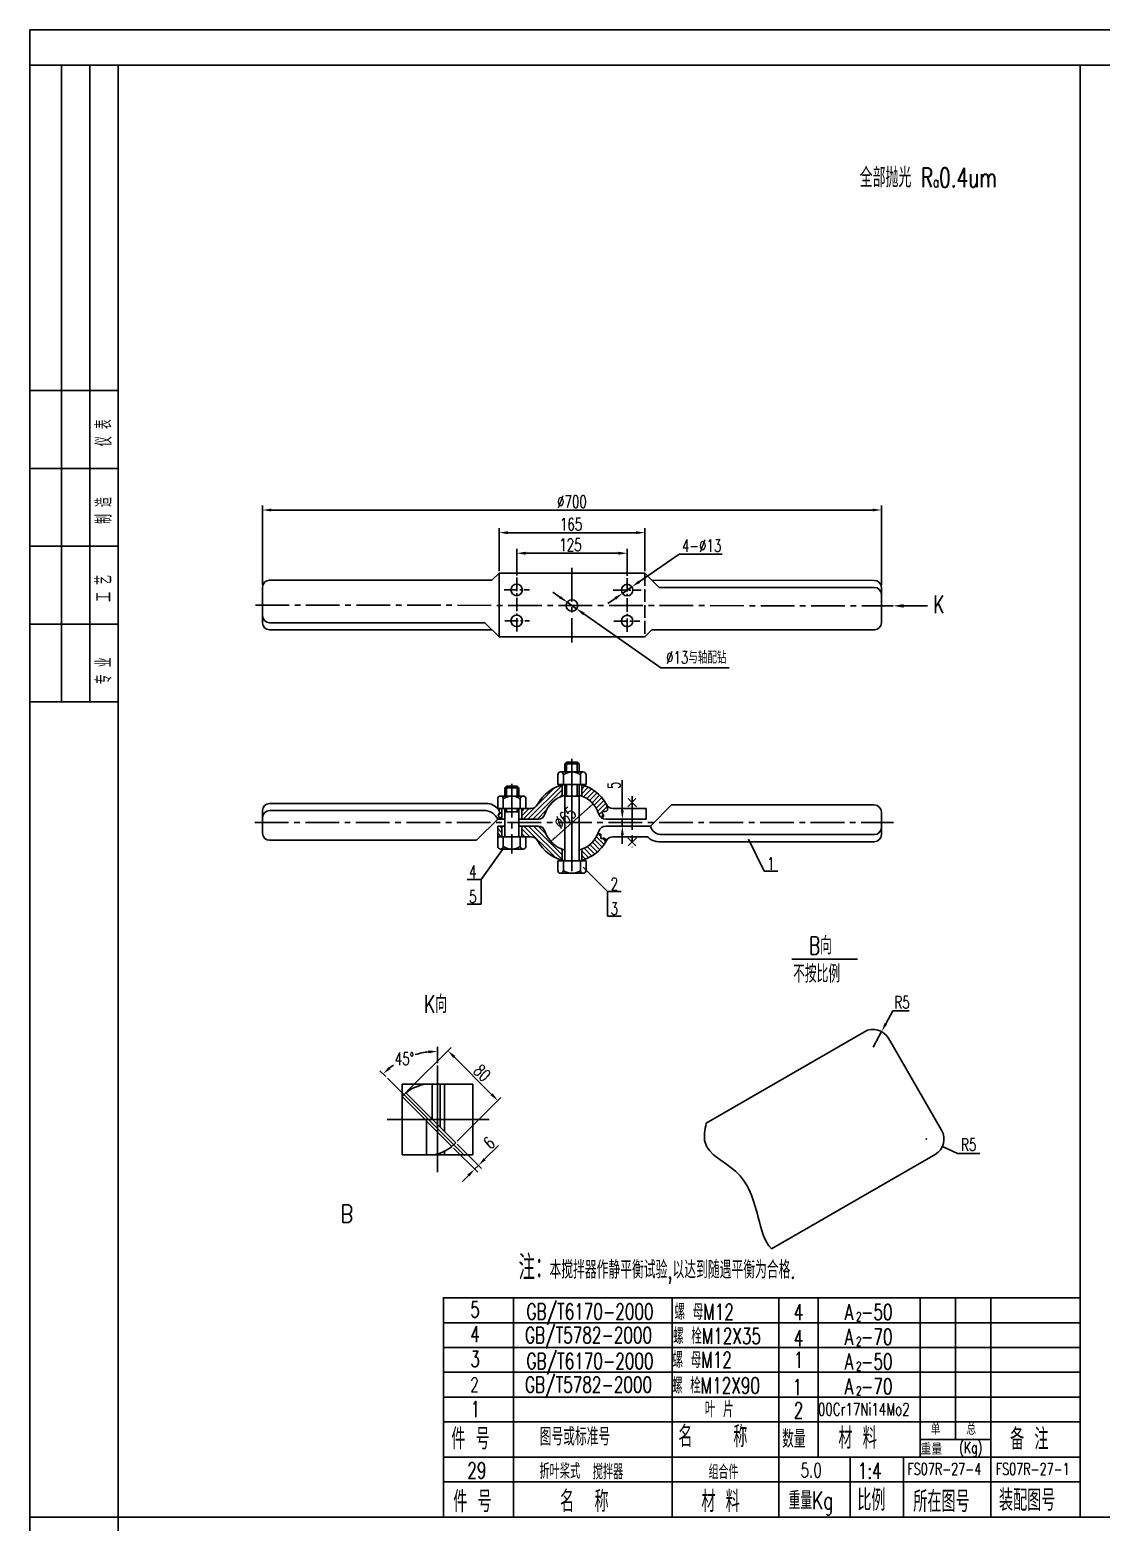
# Model space of a CAD drawing. Extents: x 946 to 3405, y -336 to 946.
# Drawn here: x 2810.7 to 3113.6, y 111.8 to 533.7 of the extents above; entities that cross this region are included whole.
import ezdxf

# ---------------------------------------------------------------- set-up
doc = ezdxf.new("R2010")
doc.units = 0
doc.header["$MEASUREMENT"] = 0
for name, pattern in [('ACAD_ISO02W100', [15, 12, -3]), ('CENTER', [50.8, 31.75, -6.35, 6.35, -6.35]), ('CENTER2', [28.575, 19.05, -3.175, 3.175, -3.175])]:
    doc.linetypes.add(name, pattern=pattern)
doc.layers.get('0').update_dxf_attribs({"linetype": 'CONTINUOUS'})
doc.layers.get('DEFPOINTS').update_dxf_attribs({"linetype": 'CONTINUOUS'})
for name, color, linetype in [('1轮廓实线层', 7, 'CONTINUOUS'), ('2细线层', 4, 'CONTINUOUS'), ('3中心线层', 1, 'CENTER'), ('5剖面线层', 2, 'CONTINUOUS'), ('6文字层', 3, 'CONTINUOUS'), ('7标注层', 4, 'CONTINUOUS'), ('中心线', 1, 'CENTER2'), ('图层1', 4, 'CONTINUOUS'), ('尺寸线', 3, 'CONTINUOUS'), ('标注线', 3, 'CONTINUOUS'), ('粗实线', 7, 'CONTINUOUS'), ('虚线', 2, 'ACAD_ISO02W100')]:
    doc.layers.add(name, color=color, linetype=linetype)
doc.styles.add('PC_TEXTSTYLE', font='romans.shx', dxfattribs={"width": 0.8, "bigfont": 'hzfs.shx'})
doc.styles.add('STYLE1', font='romans.shx', dxfattribs={"width": 0.7, "height": 3.5, "bigfont": 'hz129.shx'})
doc.styles.add('STYLE5', font='romans.shx', dxfattribs={"width": 0.7, "height": 5.5, "bigfont": 'hzpmk.shx'})
doc.dimstyles.get("Standard").update_dxf_attribs({"dimtxt": 2.5, "dimasz": 2.5, "dimexe": 1.25, "dimexo": 0.625, "dimtad": 1, "dimdec": 0, "dimlfac": 4, "dimzin": 4, "dimdsep": 46, "dimtxsty": 'STYLE1', "dimcen": 0, "dimclrd": 256, "dimclre": 256, "dimclrt": 256, "dimadec": 0, "dimazin": 0, "dimtfac": 1, "dimtdec": 0, "dimtmove": 0, "dimatfit": 3, "dimfxl": 1, "dimtolj": 1, "dimtzin": 0, "dimarcsym": 0})

# ---------------------------------------------------------------- blocks, each defined once
blk = doc.blocks.new('*D277')
at = {"layer": 'DEFPOINTS', "color": 0}
for p in [(3051.46, 397.92), (2876.46, 376.1), (3051.46, 376.03)]:
    blk.add_point(p, dxfattribs=at)
at = {"layer": '标注线', "lineweight": -2}
for p, q in [((2876.46, 376.72), (2876.46, 399.17)), ((2878.96, 397.92), (3048.96, 397.92)), ((3051.46, 376.65), (3051.46, 399.17))]:
    blk.add_line(p, q, dxfattribs=at)
at = {"layer": '标注线'}
for points in [[(2878.96, 398.33), (2878.96, 397.5), (2876.46, 397.92)], [(3048.96, 398.33), (3048.96, 397.5), (3051.46, 397.92)]]:
    blk.add_solid(points, dxfattribs=at)
at = {"layer": '标注线', "insert": (2963.96, 400.29), "char_height": 3.5, "attachment_point": 5, "style": 'STYLE1'}
blk.add_mtext('\\A1;%%c700', dxfattribs=at)
blk = doc.blocks.new('*D278')
at = {"layer": 'DEFPOINTS', "color": 0}
for p in [(2984.59, 391.51), (2943.34, 380.05), (2984.59, 380.05)]:
    blk.add_point(p, dxfattribs=at)
at = {"layer": '标注线', "lineweight": -2}
for p, q in [((2943.34, 380.67), (2943.34, 392.76)), ((2984.59, 380.67), (2984.59, 392.76)), ((2945.84, 391.51), (2982.09, 391.51))]:
    blk.add_line(p, q, dxfattribs=at)
at = {"layer": '标注线'}
for points in [[(2945.84, 391.92), (2945.84, 391.09), (2943.34, 391.51)], [(2982.09, 391.92), (2982.09, 391.09), (2984.59, 391.51)]]:
    blk.add_solid(points, dxfattribs=at)
at = {"layer": '标注线', "insert": (2963.72, 393.88), "char_height": 3.5, "attachment_point": 5, "style": 'STYLE1'}
blk.add_mtext('\\A1;165', dxfattribs=at)
blk = doc.blocks.new('*D279')
at = {"layer": 'DEFPOINTS', "color": 0}
for p in [(2979.59, 385.7), (2948.34, 378.81), (2979.59, 378.69)]:
    blk.add_point(p, dxfattribs=at)
at = {"layer": '标注线', "lineweight": -2}
for p, q in [((2948.34, 379.44), (2948.34, 386.95)), ((2950.84, 385.7), (2977.09, 385.7)), ((2979.59, 379.31), (2979.59, 386.95))]:
    blk.add_line(p, q, dxfattribs=at)
at = {"layer": '标注线'}
for points in [[(2950.84, 386.12), (2950.84, 385.28), (2948.34, 385.7)], [(2977.09, 386.12), (2977.09, 385.28), (2979.59, 385.7)]]:
    blk.add_solid(points, dxfattribs=at)
at = {"layer": '标注线', "insert": (2963.54, 388.07), "char_height": 3.5, "attachment_point": 5, "style": 'STYLE1'}
blk.add_mtext('\\A1;125', dxfattribs=at)
blk = doc.blocks.new('*D280')
at = {"layer": 'DEFPOINTS', "color": 0}
for p in [(2980.92, 376.21), (2978.25, 374.36)]:
    blk.add_point(p, dxfattribs=at)
at = {"layer": '标注线', "lineweight": -2}
for p, q in [((2994.24, 385.46), (2982.97, 377.64)), ((3006.42, 385.46), (2994.24, 385.46)), ((2978.25, 374.36), (2980.92, 376.21)), ((2976.2, 372.93), (2974.14, 371.5))]:
    blk.add_line(p, q, dxfattribs=at)
at = {"layer": '标注线'}
for points in [[(2982.74, 377.98), (2983.21, 377.29), (2980.92, 376.21)], [(2975.96, 373.27), (2976.44, 372.59), (2978.25, 374.36)]]:
    blk.add_solid(points, dxfattribs=at)
at = {"layer": '标注线', "insert": (3000.64, 387.84), "char_height": 3.5, "attachment_point": 5, "style": 'STYLE1'}
blk.add_mtext('\\A1;4-%%c13', dxfattribs=at)
blk = doc.blocks.new('*D281')
at = {"layer": 'DEFPOINTS', "color": 0}
for p in [(2962.63, 371.86), (2965.29, 370)]:
    blk.add_point(p, dxfattribs=at)
at = {"layer": '标注线', "lineweight": -2}
for p, q in [((2960.58, 373.3), (2958.53, 374.73)), ((2962.63, 371.86), (2965.29, 370)), ((2989.13, 353.3), (2967.34, 368.56)), ((3008.46, 353.3), (2989.13, 353.3))]:
    blk.add_line(p, q, dxfattribs=at)
at = {"layer": '标注线'}
for points in [[(2960.82, 373.64), (2960.34, 372.95), (2962.63, 371.86)], [(2967.58, 368.9), (2967.1, 368.22), (2965.29, 370)]]:
    blk.add_solid(points, dxfattribs=at)
at = {"layer": '标注线', "insert": (2999.11, 356.24), "char_height": 3.5, "attachment_point": 5, "style": 'STYLE1'}
blk.add_mtext('\\A1;%%c13与轴配钻', dxfattribs=at)
blk = doc.blocks.new('*D282')
at = {"layer": 'DEFPOINTS', "color": 0}
for p in [(2977.55, 310.54), (2977.55, 308.54), (2978.2, 310.54)]:
    blk.add_point(p, dxfattribs=at)
at = {"layer": '标注线', "lineweight": -2}
for p, q in [((2978.2, 313.04), (2978.2, 321.54)), ((2978.17, 310.54), (2979.45, 310.54)), ((2978.17, 308.54), (2979.45, 308.54)), ((2978.2, 308.54), (2978.2, 310.54)), ((2978.2, 306.04), (2978.2, 303.54))]:
    blk.add_line(p, q, dxfattribs=at)
at = {"layer": '标注线'}
for points in [[(2977.78, 313.04), (2978.62, 313.04), (2978.2, 310.54)], [(2977.78, 306.04), (2978.62, 306.04), (2978.2, 308.54)]]:
    blk.add_solid(points, dxfattribs=at)
at = {"layer": '标注线', "insert": (2975.82, 320.1), "char_height": 3.5, "attachment_point": 5, "rotation": 90, "style": 'STYLE1'}
blk.add_mtext('\\A1;5', dxfattribs=at)
blk = doc.blocks.new('*D283')
at = {"layer": 'DEFPOINTS', "color": 0}
for p in [(3051.53, 250.48), (3049.16, 246.08)]:
    blk.add_point(p, dxfattribs=at)
at = {"layer": '标注线', "lineweight": -2}
for p, q in [((3054.69, 256.37), (3052.71, 252.68)), ((3059.28, 256.37), (3054.69, 256.37)), ((3049.16, 246.08), (3051.53, 250.48))]:
    blk.add_line(p, q, dxfattribs=at)
at = {"layer": '标注线'}
blk.add_solid([(3052.34, 252.88), (3053.08, 252.48), (3051.53, 250.48)], dxfattribs=at)
at = {"layer": '标注线', "insert": (3057.3, 258.74), "char_height": 3.5, "attachment_point": 5, "style": 'STYLE1'}
blk.add_mtext('\\A1;R5', dxfattribs=at)
blk = doc.blocks.new('*D284')
at = {"layer": 'DEFPOINTS', "color": 0}
for p in [(2920.29, 244.14), (2925.91, 240.92), (2911.79, 237.29), (2933.71, 215.36), (2925.91, 210.71)]:
    blk.add_point(p, dxfattribs=at)
at = {"layer": '标注线', "lineweight": -2}
for p, q in [((2925.91, 241.54), (2925.91, 246.13)), ((2911.35, 237.73), (2909.67, 239.4))]:
    blk.add_line(p, q, dxfattribs=at)
for start, end in [(96.6023, 106.7283), (124.8302, 128.3977)]:
    blk.add_arc((2925.91, 223.17), 21.71, start, end, dxfattribs=at)
at = {"layer": '标注线'}
for points in [[(2923.39, 245.15), (2923.44, 244.32), (2925.91, 244.88)], [(2912.7, 239.87), (2912.15, 240.49), (2910.56, 238.52)]]:
    blk.add_solid(points, dxfattribs=at)
at = {"layer": '标注线', "insert": (2916.59, 242.77), "char_height": 3.5, "attachment_point": 5, "style": 'STYLE1'}
blk.add_mtext('\\A1;45°', dxfattribs=at)
blk = doc.blocks.new('*D285')
at = {"layer": 'DEFPOINTS', "color": 0}
for p in [(2916.97, 233.17), (2943.01, 230.96), (2931.1, 219.04)]:
    blk.add_point(p, dxfattribs=at)
at = {"layer": '标注线', "lineweight": -2}
for p, q in [((2917.41, 233.61), (2929.77, 245.97)), ((2930.65, 243.32), (2941.24, 232.72)), ((2931.54, 219.48), (2943.89, 231.84))]:
    blk.add_line(p, q, dxfattribs=at)
at = {"layer": '标注线'}
for points in [[(2930.95, 243.61), (2930.36, 243.02), (2928.88, 245.08)], [(2941.54, 233.02), (2940.95, 232.43), (2943.01, 230.96)]]:
    blk.add_solid(points, dxfattribs=at)
at = {"layer": '标注线', "insert": (2938.56, 238.77), "char_height": 3.5, "attachment_point": 5, "rotation": 315, "style": 'STYLE1'}
blk.add_mtext('\\A1;80', dxfattribs=at)
blk = doc.blocks.new('*D286')
at = {"layer": 'DEFPOINTS', "color": 0}
for p in [(2930.03, 217.98), (2931.1, 219.04), (2937.51, 212.62)]:
    blk.add_point(p, dxfattribs=at)
at = {"layer": '标注线', "lineweight": -2}
for p, q in [((2930.48, 217.54), (2937.34, 210.68)), ((2931.54, 218.6), (2938.4, 211.74)), ((2939.28, 214.39), (2943.18, 218.29)), ((2936.45, 211.56), (2937.51, 212.62)), ((2934.69, 209.79), (2932.92, 208.03))]:
    blk.add_line(p, q, dxfattribs=at)
at = {"layer": '标注线'}
for points in [[(2934.39, 210.09), (2934.98, 209.5), (2936.45, 211.56)], [(2938.99, 214.68), (2939.58, 214.1), (2937.51, 212.62)]]:
    blk.add_solid(points, dxfattribs=at)
at = {"layer": '标注线', "insert": (2940.52, 218.99), "char_height": 3.5, "attachment_point": 5, "rotation": 45, "style": 'STYLE1'}
blk.add_mtext('\\A1;6', dxfattribs=at)

msp = doc.modelspace()

# ---------------------------------------------------------------- hatches: boundary and pattern name
at = {"layer": '5剖面线层'}
h = msp.add_hatch(dxfattribs=at)
h.set_pattern_fill('ANSI31', color=256, scale=0.3, style=0)
h.set_pattern_definition([(45, (1739.6333, 150.687), (-0.6735192, 0.6735192), [])])
edge = h.paths.add_edge_path()
edge.add_spline(control_points=[(2942.96025, 313.54209), (2943.3121, 313.08716), (2943.82651, 312.42202), (2942.89511, 311.67559), (2943.59106, 311.00307), (2943.16429, 310.6912), (2942.96025, 310.54209)], knot_values=[0, 0, 0, 0, 1.403018359, 2.051255277, 2.73813297, 3.367345209, 3.367345209, 3.367345209, 3.367345209], degree=3, periodic=0)
edge.add_line((2942.96025, 310.54209), (2944.16025, 310.54209))
edge.add_line((2944.16025, 310.54209), (2944.16025, 313.54209))
edge.add_line((2944.16025, 313.54209), (2942.96025, 313.54209))
h.paths.add_polyline_path([(2952.42769, 313.54209), (2949.76025, 313.54209), (2949.76025, 310.54209), (2954.42086, 310.54209, 0.327538222), (2956.32874, 311.94209, -0.231121355), (2961.16025, 317.03609), (2961.16025, 320.17976, 0.211493843), (2954.20193, 314.61902, -0.279739281)])
edge = h.paths.add_edge_path()
edge.add_line((2966.76025, 320.17976), (2966.76025, 317.03609))
edge.add_arc((2963.96025, 309.54209), 8, 17.4576031, 69.5126849, ccw=False)
edge.add_arc((2973.49965, 312.54209), 2, 197.4576031, 233.7288016)
edge.add_spline(control_points=[(2972.31643, 310.92964), (2972.5881, 311.04082), (2973.32472, 311.34228), (2971.70861, 312.83371), (2974.45119, 312.45612), (2973.98739, 313.8254), (2973.71858, 314.61902)], knot_values=[0, 0, 0, 0, 0.7155146, 1.940066626, 3.26712478, 5.09666915, 5.09666915, 5.09666915, 5.09666915], degree=3, periodic=0)
edge.add_arc((2963.96025, 309.54209), 11, 27.4864263, 75.2533471)
h = msp.add_hatch(dxfattribs=at)
h.set_pattern_fill('ANSI31', color=256, scale=0.3, angle=90, style=0)
h.set_pattern_definition([(135, (1739.6333, 150.687), (-0.6735192, -0.6735192), [])])
h.paths.add_polyline_path([(2944.16025, 308.54209), (2942.96025, 308.54209), (2942.96025, 305.54209), (2944.16025, 305.54209)])
h.paths.add_polyline_path([(2949.76025, 308.54209), (2949.76025, 305.54209), (2950.96025, 305.54209), (2952.42769, 305.54209, -0.279739281), (2954.20193, 304.46517, 0.211493843), (2961.16025, 298.90442), (2961.16025, 302.0481, -0.231121355), (2956.32874, 307.14209, 0.327538222), (2954.42086, 308.54209)])
edge = h.paths.add_edge_path()
edge.add_line((2966.76025, 302.0481), (2966.76025, 298.90442))
edge.add_arc((2963.96025, 309.54209), 11, 284.7466529, 327.3291833)
edge.add_spline(control_points=[(2973.2199, 303.60417), (2973.40531, 304.35028), (2973.70724, 305.56527), (2971.75506, 304.64429), (2972.45734, 306.37611), (2971.66703, 306.424), (2971.33604, 306.44406)], knot_values=[0, 0, 0, 0, 1.541923591, 2.510902853, 3.639126248, 4.452134326, 4.452134326, 4.452134326, 4.452134326], degree=3, periodic=0)
edge.add_arc((2963.96025, 309.54209), 8, 290.4873151, 337.2162065, ccw=False)

# ---------------------------------------------------------------- linework, layer by layer
for p, q in [((2835.66931, 523.66062), (2810.66931, 523.66062)), ((2835.66931, 343.66062), (2810.66931, 343.66062)), ((2916.96892, 233.16825), (2915.90826, 232.10759)), ((2931.09562, 219.04155), (2930.03496, 217.98089)), ((2927.66932, 175.16062), (2927.66932, 113.16062)), ((2927.66932, 130.16062), (3107.66931, 130.16062))]:
    msp.add_line(p, q)
msp.add_lwpolyline([(2835.66931, -297.33938), (3394.66931, -297.33938), (3394.66931, 523.66062), (2835.66931, 523.66062)], close=True)
for centre in [(2948.33525, 375.32408), (2979.58525, 375.28311), (2963.96025, 370.92859), (2948.33525, 366.57407), (2979.58525, 366.5331)]:
    msp.add_circle(centre, 1.625)
at = {"layer": '1轮廓实线层'}
for p, q in [((2961.96025, 326.15875), (2965.96025, 326.15875)), ((2944.96025, 319.34209), (2948.96025, 319.34209))]:
    msp.add_line(p, q, dxfattribs=at)
for centre, radius, start, end in [((2924.27699, 223.80086), 11.8809, 97.1011284, 127.9599505), ((2922.78858, 227.2212), 11.74281, 277.9280393, 308.1040263)]:
    msp.add_arc(centre, radius, start, end, dxfattribs=at)
at = {"layer": '2细线层'}
for p, q in [((2962.46025, 326.65875), (2962.46025, 323.85875)), ((2965.46025, 326.65875), (2965.46025, 323.85875)), ((2945.46025, 319.84209), (2945.46025, 317.04209)), ((2948.46025, 319.84209), (2948.46025, 317.04209)), ((2962.46025, 320.35875), (2962.46025, 317.06362)), ((2965.46025, 320.35875), (2965.46025, 317.06362)), ((2945.46025, 313.54209), (2945.46025, 312.62904)), ((2948.46025, 313.54209), (2948.46025, 312.62904)), ((2947.43076, 175.16062), (2947.43076, 113.16062)), ((2992.33079, 175.16062), (2992.33079, 113.16062)), ((3022.43076, 175.16062), (3022.43076, 113.16062)), ((3033.58416, 175.16062), (3033.58416, 130.16062)), ((3062.43076, 175.16062), (3062.43076, 130.16062)), ((3072.43076, 175.16062), (3072.43076, 135.16062)), ((3082.43076, 175.16062), (3082.43076, 113.16062)), ((2927.43076, 168.16062), (3107.66931, 168.16062)), ((2927.43076, 161.16062), (3107.66931, 161.16062)), ((2927.43076, 154.16062), (3107.66931, 154.16062)), ((2927.43076, 147.16062), (3107.66931, 147.16062)), ((2927.43076, 140.16062), (3107.66931, 140.16062)), ((3062.43076, 135.16062), (3082.43076, 135.16062))]:
    msp.add_line(p, q, dxfattribs=at)
for points in [[(2942.96025, 313.54209), (2943.4487, 312.22685), (2943.12682, 311.66417), (2943.36823, 311.02111), (2942.96025, 310.54209)], [(2973.71858, 314.61902), (2973.70542, 312.78952), (2972.4179, 312.46799), (2972.90072, 311.34264), (2972.31643, 310.92964)], [(2971.33604, 306.44406), (2972.10822, 306.18966), (2972.18869, 305.06431), (2973.15433, 305.14469), (2973.2199, 303.60417)]]:
    msp.add_spline(points, degree=3, dxfattribs=at)
msp.add_open_spline([(3001.91974, 224.57691), (3001.54894, 222.63799), (3000.3779, 216.51457), (3012.8704, 211.38329), (3016.26707, 199.85158), (3018.30493, 191.11622), (3020.36701, 189.03942)], degree=3, knots=[0, 0, 0, 0, 5.491640011, 17.343488888, 31.882891664, 41.510732139, 41.510732139, 41.510732139, 41.510732139], dxfattribs=at)
at = {"layer": '3中心线层'}
for p, q in [((2963.96025, 327.57227), (2963.96025, 294.1811)), ((2925.90826, 240.91617), (2925.90826, 210.71341)), ((2911.78956, 237.28695), (2933.71169, 215.36482)), ((2940.55482, 225.59063), (2911.68743, 225.59063))]:
    msp.add_line(p, q, dxfattribs=at)
at = {"layer": '7标注层'}
for p, q in [((2957.96411, 304.24622), (2969.9564, 314.83796)), ((3072.98277, 216.02636), (3068.69859, 218.00194)), ((3072.98277, 216.02636), (3079.32911, 216.02636))]:
    msp.add_line(p, q, dxfattribs=at)
for points in [[(2968.99762, 313.65761), (2968.66663, 314.03237), (2969.9564, 314.83796)], [(2959.25388, 305.05182), (2958.92289, 305.42658), (2957.96411, 304.24622)], [(3070.16542, 217.60083), (3069.95604, 217.14678), (3068.69859, 218.00194)]]:
    msp.add_solid(points, dxfattribs=at)
at = {"layer": 'DEFPOINTS', "color": 0, "linetype": 'ByBlock'}
for p in [(2969.9564, 314.83796), (2957.96411, 304.24622), (2925.90826, 240.91617), (3068.69859, 218.00194)]:
    msp.add_point(p, dxfattribs=at)
at = {"layer": '中心线', "ltscale": 0.5}
for p, q in [((2963.96025, 381.59815), (2963.96025, 360.43298)), ((2874.45767, 371.04593), (3054.75799, 370.80955)), ((2946.96025, 320.5505), (2946.96025, 300.7783)), ((2980.96025, 316.99095), (2980.96025, 302.57912)), ((2874.30067, 309.54209), (3054.85723, 309.54209))]:
    msp.add_line(p, q, dxfattribs=at)
at = {"layer": '中心线', "ltscale": 0.2}
for p, q in [((2948.33525, 378.81301), (2948.33525, 362.95867)), ((2979.58525, 378.68742), (2979.58525, 362.93291)), ((2944.7599, 375.32408), (2951.91413, 375.32408)), ((2975.57581, 375.28311), (2983.53009, 375.28311)), ((2944.94356, 366.57407), (2951.92773, 366.57407)), ((2975.84983, 366.5331), (2983.13742, 366.5331))]:
    msp.add_line(p, q, dxfattribs=at)
at = {"layer": '图层1'}
for p, q in [((2819.66931, 523.66062), (2819.66931, 343.66062)), ((2827.66931, 523.66062), (2827.66931, 343.66062)), ((3107.66931, 113.16062), (3107.66931, 523.66062)), ((2835.66931, 431.66062), (2810.66931, 431.66062)), ((2835.66931, 409.66062), (2810.66931, 409.66062)), ((2835.66931, 387.66062), (2810.66931, 387.66062)), ((2835.66931, 365.66062), (2810.66931, 365.66062)), ((3042.66933, 113.16062), (3042.66933, 130.16062)), ((3057.66933, 113.16062), (3057.66933, 130.16062)), ((2927.66933, 123.16062), (3107.66933, 123.16062)), ((2810.66931, 113.16062), (3404.66931, 113.16062))]:
    msp.add_line(p, q, dxfattribs=at)
msp.add_lwpolyline([(2810.66931, -307.33938), (3404.66931, -307.33938), (3404.66931, 533.66062), (2810.66931, 533.66062)], close=True, dxfattribs=at)
at = {"layer": '标注线'}
for p, q in [((3057.75799, 370.80955), (3064.50805, 370.80955)), ((2982.04018, 316.33395), (2979.72884, 314.02513)), ((2979.88032, 316.33395), (2982.19167, 314.02513)), ((2942.96025, 310.54209), (2942.96025, 310.54209)), ((2986.16025, 308.54209), (2986.16025, 308.54209)), ((2982.04018, 302.96417), (2979.72884, 305.27299)), ((2979.88032, 302.96417), (2982.19167, 305.27299)), ((3013.90948, 304.87596), (3018.27271, 295.81036)), ((2944.64984, 302.29864), (2938.27135, 293.47465)), ((2967.12005, 296.91287), (2973.98114, 290.05927)), ((3022.18342, 295.81036), (3018.27271, 295.81036)), ((2938.27135, 293.47465), (2934.36064, 293.47465)), ((2938.27135, 293.47465), (2938.27135, 286.47465)), ((2977.89186, 290.05927), (2973.98114, 290.05927)), ((2973.98114, 290.05927), (2973.98114, 283.05927)), ((2938.27135, 286.47465), (2934.36064, 286.47465)), ((2977.89186, 283.05927), (2973.98114, 283.05927)), ((3026.18262, 270.90832), (3044.69325, 270.90832))]:
    msp.add_line(p, q, dxfattribs=at)
msp.add_point((3064.15809, 220.09572), dxfattribs=at)
msp.add_point((3064.15809, 220.09572), dxfattribs=at)
msp.add_solid([(3057.75799, 371.30955), (3057.75799, 370.30955), (3054.75799, 370.80955)], dxfattribs=at)
at = {"layer": '粗实线'}
for p, q in [((2943.33525, 380.04593), (2941.33525, 378.04593)), ((2943.33525, 380.04593), (2984.58525, 380.04593)), ((2943.33525, 380.04593), (2943.33525, 362.04593)), ((2984.58525, 380.04593), (2988.58525, 376.04593)), ((2876.46025, 376.06232), (2876.46025, 366.06232)), ((2878.20475, 378.04593), (2941.33525, 378.04593)), ((2986.58487, 378.04632), (3049.46025, 378.02859)), ((2988.58525, 376.04593), (3049.46025, 376.04593)), ((3051.46025, 376.02859), (3051.46025, 366.02859)), ((2878.46025, 366.04593), (2939.33525, 366.04593)), ((2878.46025, 364.06232), (2941.33562, 364.04557)), ((2943.33525, 362.04593), (2939.33525, 366.04593)), ((2984.58525, 362.04593), (2986.58525, 364.04593)), ((2986.58525, 364.04593), (3049.72308, 364.04593)), ((2943.33525, 362.04593), (2984.58525, 362.04593)), ((2961.96025, 326.15875), (2962.46025, 326.65875)), ((2961.96025, 326.15875), (2961.96025, 323.85875)), ((2962.46025, 326.65875), (2965.46025, 326.65875)), ((2965.46025, 326.65875), (2965.96025, 326.15875)), ((2965.96025, 326.15875), (2965.96025, 323.85875)), ((2959.96025, 323.05875), (2959.96025, 320.35875)), ((2960.76025, 323.85875), (2967.16025, 323.85875)), ((2961.56025, 323.05875), (2961.56025, 320.35875)), ((2966.36025, 323.05875), (2966.36025, 320.35875)), ((2967.96025, 323.05875), (2967.96025, 320.35875)), ((2943.76025, 317.04209), (2950.16025, 317.04209)), ((2944.96025, 319.34209), (2945.46025, 319.84209)), ((2944.96025, 319.34209), (2944.96025, 317.04209)), ((2945.46025, 319.84209), (2948.46025, 319.84209)), ((2948.46025, 319.84209), (2948.96025, 319.34209)), ((2948.96025, 319.34209), (2948.96025, 317.04209)), ((2959.96025, 320.35875), (2967.96025, 320.35875)), ((2961.16025, 317.03609), (2961.16025, 320.17976)), ((2961.9411, 317.06362), (2965.96025, 317.06362)), ((2961.96025, 320.35875), (2961.96025, 298.72544)), ((2965.96025, 320.35875), (2965.96025, 298.72544)), ((2966.76025, 317.03609), (2966.76025, 320.17976)), ((2876.46025, 306.54209), (2876.46025, 312.94209)), ((2939.74156, 314.94209), (2878.46025, 314.94209)), ((2939.61626, 312.94209), (2878.46025, 312.94209)), ((2942.96025, 316.24209), (2942.96025, 313.54209)), ((2942.96025, 313.54209), (2950.96025, 313.54209)), ((2943.77895, 313.54209), (2952.42769, 313.54209)), ((2944.16025, 310.54209), (2944.16025, 313.54209)), ((2944.56025, 316.24209), (2944.56025, 313.54209)), ((2944.9374, 312.62904), (2948.96025, 312.62904)), ((2944.96025, 313.54209), (2944.96025, 305.54209)), ((2948.96025, 313.54209), (2948.96025, 305.54209)), ((2949.36025, 316.24209), (2949.36025, 313.54209)), ((2949.76025, 310.54209), (2949.76025, 313.54209)), ((2950.96025, 316.24209), (2950.96025, 313.54209)), ((2975.49282, 313.54209), (2984.96025, 313.54209)), ((2984.96025, 313.54209), (2984.96025, 310.54209)), ((2992.16025, 314.54209), (2986.16025, 308.54209)), ((2992.16025, 314.54209), (3049.46025, 314.54209)), ((3051.46025, 312.54209), (3051.46025, 306.14209)), ((2936.96025, 304.54209), (2942.96025, 310.54209)), ((2942.96025, 310.54209), (2944.96025, 310.54209)), ((2942.96025, 308.54209), (2944.96025, 308.54209)), ((2942.96025, 308.54209), (2942.96025, 305.54209)), ((2944.16025, 308.54209), (2944.16025, 305.54209)), ((2944.16025, 308.54209), (2944.16025, 305.54209)), ((2948.96025, 310.54209), (2954.42086, 310.54209)), ((2948.96025, 308.54209), (2954.42086, 308.54209)), ((2949.76025, 308.54209), (2949.76025, 305.54209)), ((2949.76025, 308.54209), (2949.76025, 305.54209)), ((2973.49965, 310.54209), (2984.96025, 310.54209)), ((2973.49965, 308.54209), (2986.16025, 308.54209)), ((2936.96025, 304.54209), (2878.46025, 304.54209)), ((2942.96025, 305.54209), (2952.42769, 305.54209)), ((2942.96025, 305.54209), (2950.96025, 305.54209)), ((2942.96025, 302.84209), (2942.96025, 305.54209)), ((2944.56025, 302.84209), (2944.56025, 305.54209)), ((2949.36025, 302.84209), (2949.36025, 305.54209)), ((2950.96025, 302.84209), (2950.96025, 305.54209)), ((2975.49282, 305.54209), (2985.34156, 305.54209)), ((2988.56025, 304.14209), (3049.46025, 304.14209)), ((2989.48778, 306.14209), (3049.46025, 306.14209)), ((2943.76025, 302.04209), (2950.16025, 302.04209)), ((2961.16025, 302.0481), (2961.16025, 298.90442)), ((2961.16025, 302.0481), (2961.16025, 298.90442)), ((2966.76025, 302.0481), (2966.76025, 298.90442)), ((2959.96025, 298.72544), (2967.96025, 298.72544)), ((2959.96025, 296.02544), (2959.96025, 298.72544)), ((2961.56025, 296.02544), (2961.56025, 298.72544)), ((2966.36025, 296.02544), (2966.36025, 298.72544)), ((2967.96025, 296.02544), (2967.96025, 298.72544)), ((2960.76025, 295.22544), (2967.16025, 295.22544)), ((3001.91974, 224.57691), (3046.65809, 250.40661)), ((3053.48822, 248.57648), (3068.48822, 222.59572)), ((2915.90826, 235.59063), (2915.90826, 215.59063)), ((2935.90826, 235.59063), (2915.90826, 235.59063)), ((2930.03496, 217.98089), (2915.90826, 232.10759)), ((2931.09562, 219.04155), (2916.96892, 233.16825)), ((2924.40826, 235.59063), (2924.40826, 225.72891)), ((2926.70826, 235.59063), (2926.70826, 223.42891)), ((2927.90826, 235.59063), (2927.90826, 222.22891)), ((2935.90826, 235.59063), (2935.90826, 215.59063)), ((2922.80826, 225.20759), (2922.80826, 215.59063)), ((2935.90826, 215.59063), (2915.90826, 215.59063)), ((2926.70826, 216.15189), (2926.70826, 215.59063)), ((2927.90826, 216.65321), (2927.90826, 215.59063)), ((3020.36701, 189.03942), (3066.65809, 215.76559)), ((2927.43076, 175.16062), (3107.66931, 175.16062))]:
    msp.add_line(p, q, dxfattribs=at)
for centre, radius, start, end in [((2878.46025, 376.06232), 2, 90, 180), ((3049.46025, 376.02859), 2, 0, 90), ((3049.43033, 374.01619), 2.02996, 0.3498206, 89.155433), ((2878.48851, 368.07402), 2.02829, 180.3306039, 269.2018302), ((2878.46025, 366.06232), 2, 180, 270), ((3049.46025, 366.02859), 2, 270, 0), ((2960.76025, 323.05875), 0.8, 0, 180), ((2963.96025, 319.85875), 4, 53.1301024, 126.8698976), ((2967.16025, 323.05875), 0.8, 0.0000062, 179.9999846), ((2943.76025, 316.24209), 0.8, 0, 180), ((2946.96025, 313.04209), 4, 53.1301024, 126.8698976), ((2950.16025, 316.24209), 0.8, 0.0000062, 179.9999846), ((2963.96025, 309.54209), 11, 100.4756817, 152.5135737), ((2963.96025, 309.54209), 8, 104.4775122, 162.5423969), ((2963.96025, 309.54209), 11, 27.4864263, 79.5243183), ((2963.96025, 309.54209), 8, 17.4576031, 75.5224878), ((2878.46025, 312.94209), 2, 90, 180), ((2878.46025, 310.94209), 2, 90, 180), ((2939.02565, 308.58954), 4.39244, 26.3929929, 83.3437717), ((2939.74156, 310.54209), 4.4, 42.9858861, 90), ((2952.42769, 315.54209), 2, 270, 332.5135737), ((2975.49282, 315.54209), 2, 207.4864263, 270), ((3049.46025, 312.54209), 2, 360, 90), ((2954.42086, 312.54209), 2, 270, 342.5423969), ((2954.42086, 306.54209), 2, 17.4576031, 90), ((2973.49965, 312.54209), 2, 197.4576031, 270), ((2973.49965, 306.54209), 2, 90, 162.5423969), ((2989.26005, 309.33312), 3.19914, 194.3155047, 274.0819609), ((3049.46025, 308.14209), 2, 270, 0), ((2878.46025, 306.54209), 2, 180, 270), ((2952.42769, 303.54209), 2, 27.4864263, 90), ((2963.96025, 309.54209), 11, 207.4864263, 259.5243183), ((2963.96025, 309.54209), 8, 197.4576031, 255.5224878), ((2963.96025, 309.54209), 8, 284.4775122, 342.5423969), ((2963.96025, 309.54209), 11, 280.4756817, 332.5135737), ((2975.49282, 303.54209), 2, 90, 152.5135737), ((2988.56025, 308.54209), 4.4, 222.9858861, 270), ((3049.46025, 306.14209), 2, 270, 360), ((2943.76025, 302.84209), 0.8, 180, 0), ((2946.96025, 306.04209), 4, 233.1301024, 306.8698976), ((2950.16025, 302.84209), 0.8, 180.0000154, 359.9999938), ((2960.76025, 296.02544), 0.8, 180, 0), ((2963.96025, 299.22544), 4, 233.1301024, 306.8698976), ((2967.16025, 296.02544), 0.8, 180.0000154, 359.9999938), ((3049.15809, 246.07648), 5, 30, 120), ((3064.15809, 220.09572), 5, 300, 30)]:
    msp.add_arc(centre, radius, start, end, dxfattribs=at)
at = {"layer": '虚线', "ltscale": 0.3}
msp.add_line((2984.58525, 380.04593), (2984.58525, 362.04593), dxfattribs=at)

# ---------------------------------------------------------------- texts
at = {"color": 3, "style": 'STYLE1', "width": 0.7}
for s, height, p in [('5', 4.5, (2935.21519, 169.66105)), ('GB/T6170-2000', 4.5, (2951.11336, 169.0723)), ('4', 4.5, (3026.68296, 168.91667)), ('4', 4.5, (2935.21519, 162.66105)), ('GB/T5782-2000', 4.5, (2950.69973, 162.40299)), ('4', 4.5, (3026.68486, 161.57854)), ('GB/T6170-2000', 4.5, (2951.11336, 155.0723)), ('3', 4.5, (2935.21519, 155.66105)), ('1', 4.5, (3026.68486, 155.38469)), ('2', 4, (2935.21519, 148.66105)), ('GB/T5782-2000', 4.5, (2950.69973, 148.40299)), ('1', 4.5, (3026.3283, 147.69357)), ('1', 4.5, (2935.34074, 141.48699)), ('2', 4.5, (3026.68486, 141.12704))]:
    msp.add_text(s, height=height, dxfattribs=at).set_placement(p)
at = {"layer": '6文字层', "style": 'PC_TEXTSTYLE', "width": 0.667}
for s, height, p in [('注：', 7, (2948.87238, 180.27421)), ('本搅拌器作静平衡试验,以达到随遇平衡为合格.', 5, (2957.61247, 180.64323))]:
    msp.add_text(s, height=height, dxfattribs=at).set_placement(p)
at = {"layer": '6文字层', "extrusion": (0, 0, -1), "insert": (2900.31746, 199.00943), "char_height": 4.949, "attachment_point": 5, "text_direction": (1, 0, 0), "style": 'PC_TEXTSTYLE'}
msp.add_mtext('B', dxfattribs=at)
at = {"layer": '7标注层', "insert": (2961.96025, 310.90879), "char_height": 3.5, "attachment_point": 5, "rotation": 41.4513422, "style": 'STYLE1'}
msp.add_mtext('%%c65', dxfattribs=at)
at = {"layer": '尺寸线', "color": 3, "style": 'STYLE1', "width": 0.7}
for s, height, p in [('螺 母M12', 4.5, (2992.96246, 168.97146)), ('螺 栓M12X35', 4.5, (2992.53963, 162.15006)), ('螺 母M12', 4.5, (2992.40051, 155.39209)), ('螺 栓M12X90', 4.5, (2992.23741, 148.16631)), ('叶 片', 4.5, (3001.51749, 141.41892)), ('(Kg)', 3.2, (3073.45876, 131.28976))]:
    msp.add_text(s, height=height, dxfattribs=at).set_placement(p)
at = {"layer": '尺寸线', "style": 'STYLE5', "width": 0.7}
for s, p in [('A -50', (3041.11294, 168.93342)), ('A -70', (3041.11294, 161.93342)), ('A -50', (3041.11294, 154.93342)), ('A -70', (3041.11294, 147.93342))]:
    msp.add_text(s, height=4.5, dxfattribs=at).set_placement(p)
at = {"layer": '尺寸线', "color": 3, "style": 'STYLE1'}
msp.add_text('重量', height=3.2, dxfattribs=at).set_placement((3062.55234, 130.85446))
at = {"layer": '尺寸线', "color": 3, "attachment_point": 1, "style": 'STYLE1'}
for s, insert, char_height, width in [('名    称', (2994.06236, 138.97874), 6, 36.1844), ('单', (3065.45649, 139.68727), 3.2, 5.767), ('总', (3075.54871, 139.68727), 3.2, 5.767), ('件 号', (2929.85337, 138.33228), 6, 20.1844), ('图号或标准号', (2954.8387, 138.44847), 5, 30.1844), ('数量', (3023.39589, 137.80402), 5, 20.1844), ('材 料', (3039.31299, 138.54875), 6, 30.1844), ('备 注', (3087.86048, 138.26078), 6, 30.1844)]:
    msp.add_mtext(s, dxfattribs=dict(at, insert=insert, char_height=char_height, width=width))
at = {"layer": '标注线', "style": 'STYLE1', "width": 0.65}
for s, p in [('仪 表', (2833.81963, 415.98629)), ('制 造', (2833.81963, 393.98629)), ('工 艺', (2833.81963, 371.98629)), ('专 业', (2833.81963, 348.67541))]:
    msp.add_text(s, height=4.5, rotation=90, dxfattribs=at).set_placement(p)
at = {"layer": '标注线', "style": 'STYLE1', "width": 0.7}
for s, height, p in [('K', 5, (3066.14369, 368.76961)), ('1', 3.5, (3019.17875, 296.21685)), ('4', 3.5, (2934.87045, 293.88114)), ('2', 3.5, (2974.88719, 290.46576)), ('5', 3.5, (2934.87045, 286.88114)), ('3', 3.5, (2974.88719, 283.46576)), ('B向', 5, (3030.97408, 272.29631)), ('不按比例', 5, (3026.49256, 264.31623)), ('K向', 5, (2922.1707, 255.72353)), ('2', 2.5, (3044.31138, 168.64729)), ('2', 2.5, (3044.31138, 161.64729)), ('2', 2.5, (3044.31138, 154.64729)), ('2', 2.5, (3044.31138, 147.64729)), ('00Cr17Ni14Mo2', 3.5, (3033.51548, 141.9549)), ('29', 4.5, (2934.37035, 124.1717)), ('折叶桨式', 4.32, (2954.79242, 124.03011)), ('搅拌器', 4.32, (2969.85945, 123.84738)), ('组合件', 4, (3002.6053, 123.99973)), ('5.0', 4, (3028.61345, 124.45349)), ('1:4', 4.5, (3044.78682, 124.03621)), ('FS07R-27-4', 3.3, (3058.83117, 125.18342)), ('FS07R-27-1', 3.3, (3083.83117, 125.18342)), ('件 号', 6, (2930.40151, 114.60538)), ('名  称', 6, (2960.59215, 114.66885)), ('材 料', 6, (3000.55801, 114.65357)), ('重量Kg', 5, (3025.22706, 115.44322)), ('比例', 6, (3044.6407, 115.00509)), ('所在图号', 6, (3060.49707, 114.63008)), ('装配图号', 6, (3084.71841, 114.98056))]:
    msp.add_text(s, height=height, dxfattribs=at).set_placement(p)
at = {"layer": '标注线', "insert": (3045.32072, 494.6563), "char_height": 5.5, "width": 103.5413, "attachment_point": 1, "style": 'STYLE1'}
msp.add_mtext('全部抛光 R\\H3;a\\H5.5;0.4um', dxfattribs=at)
at = {"layer": '标注线', "insert": (3076.14896, 218.496), "char_height": 3.5, "attachment_point": 5, "style": 'STYLE1'}
msp.add_mtext('\\A1;R5', dxfattribs=at)

# ---------------------------------------------------------------- dimensions: what is measured, and where the dimension line sits
at = {"layer": '标注线'}
dim = msp.add_linear_dim(base=(3051.46025, 397.9171), p1=(2876.46052, 376.095), p2=(3051.46025, 376.02859), text='%%c700', dimstyle='Standard', override={"dimzin": 12}, dxfattribs=at)
dim.commit()
dim.dimension.update_dxf_attribs({"geometry": '*D277', "text_midpoint": (2963.96039, 397.9171), "dimtype": 160})
for base, p1, p2, picture, middle in [((2984.58525, 391.50652), (2943.33525, 380.04593), (2984.58525, 380.04593), '*D278', (2963.71557, 391.50652)), ((2979.58525, 385.69908), (2948.33525, 378.81301), (2979.58525, 378.68742), '*D279', (2963.54203, 385.69908))]:
    dim = msp.add_linear_dim(base=base, p1=p1, p2=p2, dimstyle='Standard', override={"dimzin": 12}, dxfattribs=at)
    dim.commit()
    dim.dimension.update_dxf_attribs({"geometry": picture, "text_midpoint": middle, "dimtype": 160})
for p1, p2, text, picture, middle in [((2978.25061, 374.35609), (2980.91989, 376.21012), '4-%%c13', '*D280', (3000.64429, 385.46498)), ((2962.62928, 371.86086), (2965.29123, 369.99632), '%%c13与轴配钻', '*D281', (2999.10634, 353.30014))]:
    dim = msp.add_diameter_dim_2p(p1=p1, p2=p2, text=text, dimstyle='Standard', override={"dimtih": 1, "dimtoh": 1, "dimzin": 12}, dxfattribs=at)
    dim.commit()
    dim.dimension.update_dxf_attribs({"geometry": picture, "text_midpoint": middle, "dimtype": 163})
dim = msp.add_linear_dim(base=(2978.19891, 310.54209), p1=(2977.54847, 308.54209), p2=(2977.54847, 310.54209), angle=90, text='5', dimstyle='Standard', override={"dimzin": 12}, dxfattribs=at)
dim.commit()
dim.dimension.update_dxf_attribs({"geometry": '*D282', "text_midpoint": (2978.19891, 320.10296), "dimtype": 160})
dim = msp.add_radius_dim(center=(3049.15809, 246.07648), mpoint=(3051.52641, 250.48001), text='R5', dimstyle='Standard', override={"dimtih": 1, "dimtoh": 1, "dimzin": 12}, dxfattribs=at)
dim.commit()
dim.dimension.update_dxf_attribs({"geometry": '*D283', "text_midpoint": (3057.29987, 256.3651), "dimtype": 164})
dim = msp.add_angular_dim_2l(base=(2920.28997, 244.13599), line1=((2925.90826, 240.91617), (2925.90826, 210.71341)), line2=((2911.78956, 237.28695), (2933.71169, 215.36482)), dimstyle='Standard', override={"dimtih": 1, "dimtoh": 1, "dimzin": 12}, dxfattribs=at)
dim.commit()
dim.dimension.update_dxf_attribs({"geometry": '*D284', "text_midpoint": (2916.58514, 242.77158), "dimtype": 162})
for base, p1, angle, picture, middle in [((2943.01105, 230.95697), (2916.96892, 233.16825), 315, '*D285', (2936.87719, 237.09084)), ((2937.51493, 212.62224), (2930.03496, 217.98089), 45, '*D286', (2942.20237, 217.30968))]:
    dim = msp.add_linear_dim(base=base, p1=p1, p2=(2931.09562, 219.04155), angle=angle, dimstyle='Standard', override={"dimzin": 12}, dxfattribs=at)
    dim.commit()
    dim.dimension.update_dxf_attribs({"geometry": picture, "text_midpoint": middle, "dimtype": 161})

doc.saveas('drawing.dxf')
